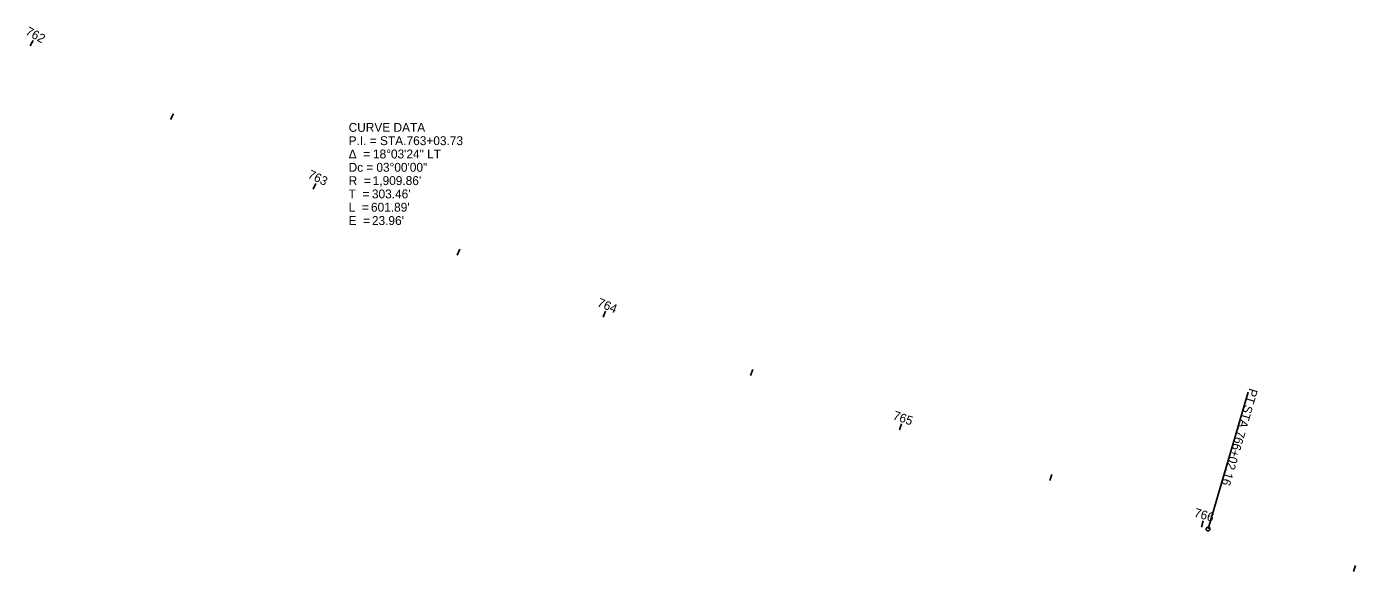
# Model space of a CAD drawing. Extents: x 144928 to 152344, y 329903 to 333202.
# Drawn here: x 148183.2 to 148602.1, y 331327.1 to 331499 of the extents above; entities that cross this region are included whole.
import ezdxf

# ---------------------------------------------------------------- set-up
doc = ezdxf.new("R2010")
doc.units = 0
for name, color, linetype in [('GE_P_Alignment_500_Cardinal_Points', 7, 'Continuous'), ('GE_P_Alignment_500_Curve_Data', 7, 'Continuous'), ('GE_P_Alignment_500_Stations', 7, 'Continuous'), ('SC_Scratch1', 7, 'Continuous')]:
    doc.layers.add(name, color=color, linetype=linetype)

msp = doc.modelspace()

# ---------------------------------------------------------------- linework, layer by layer
at = {"layer": 'GE_P_Alignment_500_Cardinal_Points'}
msp.add_line((148555.65, 331340.48), (148568.26, 331383.67), dxfattribs=at)
msp.add_circle((148555.65, 331340.48), 0.6, dxfattribs=at)
at = {"layer": 'GE_P_Alignment_500_Stations'}
for p, q in [((148184.27, 331492.85), (148184.84, 331493.9)), ((148273.48, 331447.7), (148274, 331448.79)), ((148364.94, 331407.29), (148365.4, 331408.4)), ((148458.39, 331371.72), (148459.05, 331373.6)), ((148553.57, 331341.08), (148553.91, 331342.24))]:
    msp.add_line(p, q, dxfattribs=at)
at = {"layer": 'SC_Scratch1'}
for p, q in [((148184.27, 331492.85), (148185.22, 331494.61)), ((148228.58, 331469.69), (148229.48, 331471.48)), ((148273.48, 331447.7), (148274.34, 331449.51)), ((148318.95, 331426.9), (148319.76, 331428.73)), ((148364.94, 331407.29), (148365.7, 331409.14)), ((148411.43, 331388.89), (148412.14, 331390.76)), ((148555.65, 331340.48), (148568.26, 331383.67)), ((148458.39, 331371.72), (148459.05, 331373.6)), ((148505.78, 331355.78), (148506.39, 331357.68)), ((148553.57, 331341.08), (148554.13, 331343)), ((148601.57, 331327.07), (148602.13, 331328.99))]:
    msp.add_line(p, q, dxfattribs=at)
msp.add_circle((148555.65, 331340.48), 0.6, dxfattribs=at)

# ---------------------------------------------------------------- texts
at = {"layer": 'GE_P_Alignment_500_Cardinal_Points'}
for s, p in [('PT', (148568.69, 331385.02)), (' STA. ', (148567.46, 331380.79)), ('766+02.16', (148564.81, 331371.71))]:
    msp.add_text(s, height=2.8, rotation=253.7251, dxfattribs=at).set_placement(p)
at = {"layer": 'GE_P_Alignment_500_Curve_Data'}
for s, p in [('CURVE DATA', (148284.7, 331465.77)), ('P.I. = STA. ', (148284.7, 331461.57)), ('763+03.73', (148302.96, 331461.57)), ('Δ  = ', (148284.7, 331457.37)), ('18°03\'24" LT', (148292.37, 331457.37)), ('Dc = ', (148284.7, 331453.17)), ('03°00\'00"', (148293.44, 331453.17)), ('R  = ', (148284.7, 331448.97)), ("1,909.86'", (148292.28, 331448.97)), ('T  = ', (148284.7, 331444.77)), ("303.46'", (148292.04, 331444.77)), ('L  = ', (148284.7, 331440.57)), ("601.89'", (148291.74, 331440.57)), ('E  = ', (148284.7, 331436.37)), ("23.96'", (148292.04, 331436.37))]:
    msp.add_text(s, height=2.8, dxfattribs=at).set_placement(p)
at = {"layer": 'GE_P_Alignment_500_Stations'}
msp.add_text('765', height=2.8, rotation=340.6602, dxfattribs=at).set_placement((148456.1, 331375.17))
at = {"layer": 'SC_Scratch1'}
for s, rotation, p in [('762', 331.6602, (148182.57, 331496.6)), ('763', 334.6602, (148271.6, 331451.36)), ('764', 337.6602, (148362.87, 331410.84)), ('PT', 253.7251, (148568.69, 331385.02)), ('765', 340.6602, (148456.1, 331375.17)), (' STA. ', 253.7251, (148567.46, 331380.79)), ('766+02.16', 253.7251, (148564.81, 331371.71)), ('766', 343.6602, (148551.05, 331344.43))]:
    msp.add_text(s, height=2.8, rotation=rotation, dxfattribs=at).set_placement(p)
for s, p in [('CURVE DATA', (148284.7, 331465.77)), ('P.I. = STA. ', (148284.7, 331461.57)), ('763+03.73', (148302.96, 331461.57)), ('Δ  = ', (148284.7, 331457.37)), ('18°03\'24" LT', (148292.37, 331457.37)), ('Dc = ', (148284.7, 331453.17)), ('03°00\'00"', (148293.44, 331453.17)), ('R  = ', (148284.7, 331448.97)), ("1,909.86'", (148292.28, 331448.97)), ('T  = ', (148284.7, 331444.77)), ("303.46'", (148292.04, 331444.77)), ('L  = ', (148284.7, 331440.57)), ("601.89'", (148291.74, 331440.57)), ('E  = ', (148284.7, 331436.37)), ("23.96'", (148292.04, 331436.37))]:
    msp.add_text(s, height=2.8, dxfattribs=at).set_placement(p)

doc.saveas('drawing.dxf')
